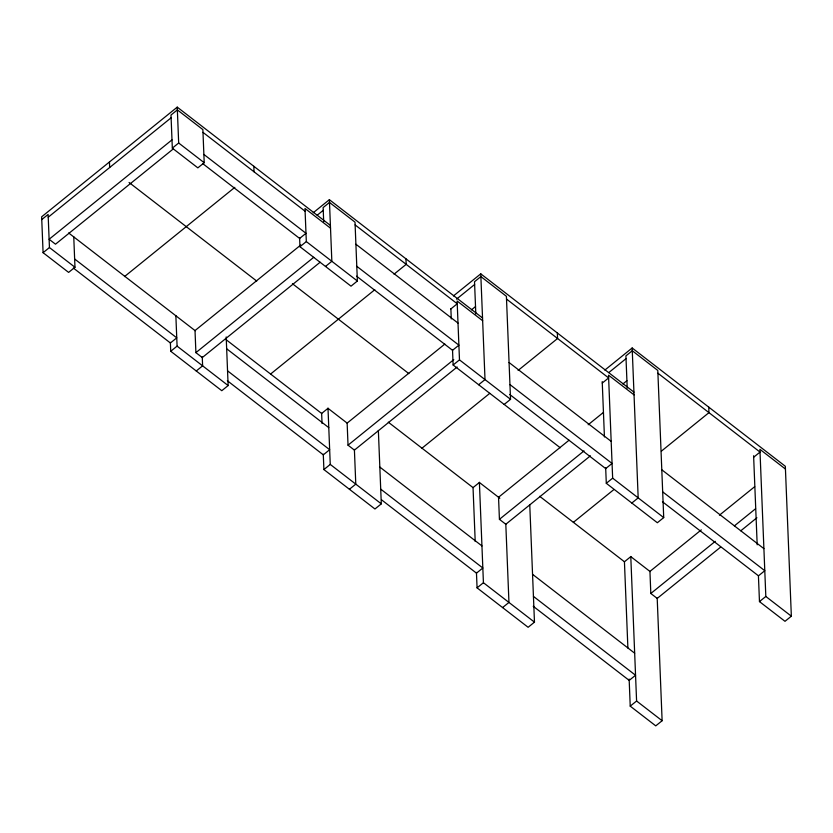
<?xml version="1.0" encoding="UTF-8"?>
<svg xmlns="http://www.w3.org/2000/svg" width="833" height="833" viewBox="0 0 833 833"><rect width="100%" height="100%" fill="white"/><g stroke="black" fill="none" stroke-linecap="round" stroke-linejoin="round"><path stroke-width="1.25" d="M330.409 225.431L177.242 107.134L41.65 216.819L43.087 252.691L68.618 272.401L74.97 267.258L73.752 236.707M41.765 219.579L48.116 214.445L49.449 247.547L74.97 267.258M48.231 217.205L171.109 117.797M171.994 139.871L49.116 239.269L55.499 244.194L173.337 148.868M43.087 252.691L49.449 247.547M172.327 148.139L170.994 115.037L177.356 109.894L202.877 129.615L204.21 162.716L197.848 167.86L172.327 148.139L178.678 143.005L177.242 107.134M124.523 276.577L234.823 187.352M313.187 212.779L329.379 199.681L482.536 317.977M317.196 215.226L323.235 210.343M300.765 245.017L195.016 330.566L195.901 352.64L202.284 357.565L320.122 262.239M226.191 336.938L228.138 385.554L221.786 390.698L170.734 351.266L177.085 346.122L175.857 315.561M323.693 221.651L323.131 207.584L329.483 202.44L355.014 222.151L357.378 281.013L351.016 286.156L299.963 246.724L306.325 241.58L304.993 208.469L330.514 228.19M195.901 352.64L313.739 257.303M196.255 370.987L202.617 365.843L202.252 356.888M325.495 266.435L331.846 261.291L329.379 199.681M270.59 374.038L374.808 289.717M394.04 274.172L406.181 264.342L405.952 258.824M453.444 295.934L480.766 273.838L633.934 392.124M456.505 299.162L474.633 284.49M450.882 308.918L457.234 303.774L355.118 224.91M471.488 309.824L475.518 306.565M444.843 344.071L347.142 423.112L348.027 445.176L354.41 450.112L457.15 366.999M348.027 445.176L453.787 359.627M378.359 430.463L381.306 503.85L374.954 508.994L323.902 469.562L330.253 464.418L327.994 408.118M560.234 447.758L453.131 365.01L459.483 359.877L457.119 301.015L482.651 320.736M349.423 489.273L355.785 484.14L354.389 449.372M478.663 384.731L485.014 379.588L480.766 273.838M421.987 448.185L489.773 393.343M518.105 370.425L557.569 338.5L557.35 332.981M504.184 404.442L510.546 399.309L506.402 296.309L480.88 276.587L474.518 281.731L475.82 313.916M604.841 370.091L632.164 347.986L785.332 466.282L791.35 616.181L784.998 621.314L759.467 601.603L758.426 575.79L662.443 501.726M608.902 372.497L626.031 358.648M602.269 383.076L608.631 377.932L506.516 299.068M622.886 383.971L626.916 380.712M569.043 440.23L498.54 497.259L499.425 519.334L505.808 524.259L590.41 455.818M588.181 424.747L603.29 412.522M499.425 519.334L584.027 450.892M529.757 504.694L534.474 622.147L528.122 627.291L477.07 587.859L483.421 582.715L479.392 482.286M627.218 388.157L625.916 355.889L632.278 350.745L657.799 370.456L663.714 517.595L657.352 522.739L606.299 483.307L612.651 478.163L608.517 375.173L634.048 394.884M573.375 522.343L613.848 489.596M661.412 451.122L708.966 412.647L708.748 407.129M502.591 607.569L508.953 602.426L505.787 523.697M631.83 503.028L638.182 497.884L632.164 347.986M753.667 457.223L760.019 452.08L657.914 373.215M701.303 529.861L649.938 571.417L650.823 593.481L657.206 598.417L720.66 547.083M719.431 515.19L754.688 486.68M650.823 593.481L715.287 541.335M734.414 525.862L755.573 508.744M740.797 530.788L756.916 517.751M758.436 575.853L764.788 570.709L662.672 491.845M657.195 598.104L662.12 720.722L655.758 725.866L630.227 706.145L636.589 701.011L630.779 556.454M759.467 601.603L765.819 596.459L759.915 449.32L785.436 469.041M661.787 469.781L763.903 548.645M355.899 244.225L458.015 323.089M509.067 362.522L611.183 441.386M202.992 132.374L305.097 211.228M356.784 266.3L458.9 345.164L452.538 350.297L356.555 276.171M509.952 384.586L612.068 463.45L605.706 468.594L509.723 394.467M203.877 154.438L305.992 233.302L299.63 238.446L202.627 163.528M178.678 143.005L204.21 162.716M306.325 241.58L357.378 281.013M459.483 359.877L510.546 399.309M612.651 478.163L663.714 517.595M765.819 596.459L791.35 616.181M292.435 283.699L408.836 373.601M650.188 571.615L630.789 556.631L624.438 561.765L539.68 496.312M129.063 182.479L256.71 281.065M499.821 498.249L479.392 482.474L473.04 487.617L388.282 422.164M347.403 423.31L328.004 408.326L321.642 413.46L225.66 339.333M532.558 574.322L634.663 653.187M226.659 348.767L328.775 427.631M379.827 467.063L481.943 545.927M68.65 232.969L195.266 330.763M533.443 596.397L635.558 675.261L629.196 680.394L533.214 606.268M227.555 370.841L329.66 449.705L323.308 454.849L227.326 380.712M380.723 489.138L482.828 568.002L476.476 573.146L381.514 499.8M74.637 258.99L176.752 337.844L170.401 342.988L73.387 268.07M177.085 346.122L228.138 385.554M330.253 464.418L381.306 503.85M483.421 582.715L534.474 622.147M636.589 701.011L662.12 720.722M753.605 455.755L757.187 544.813M624.427 561.588L627.895 648.064M629.144 679.041L630.227 706.145M602.217 381.597L604.435 436.961M605.674 467.854L606.299 483.307M473.029 487.43L475.206 541.502M476.445 572.406L477.07 587.859M450.872 308.72L451.278 318.956M452.517 349.662L453.131 365.01M321.632 413.262L322.048 423.497M323.277 454.204L323.902 469.562M299.609 237.811L299.963 246.724M253.826 166.288L254.044 171.796M170.369 342.353L170.734 351.266M109.446 161.977L109.664 167.495"/></g></svg>
